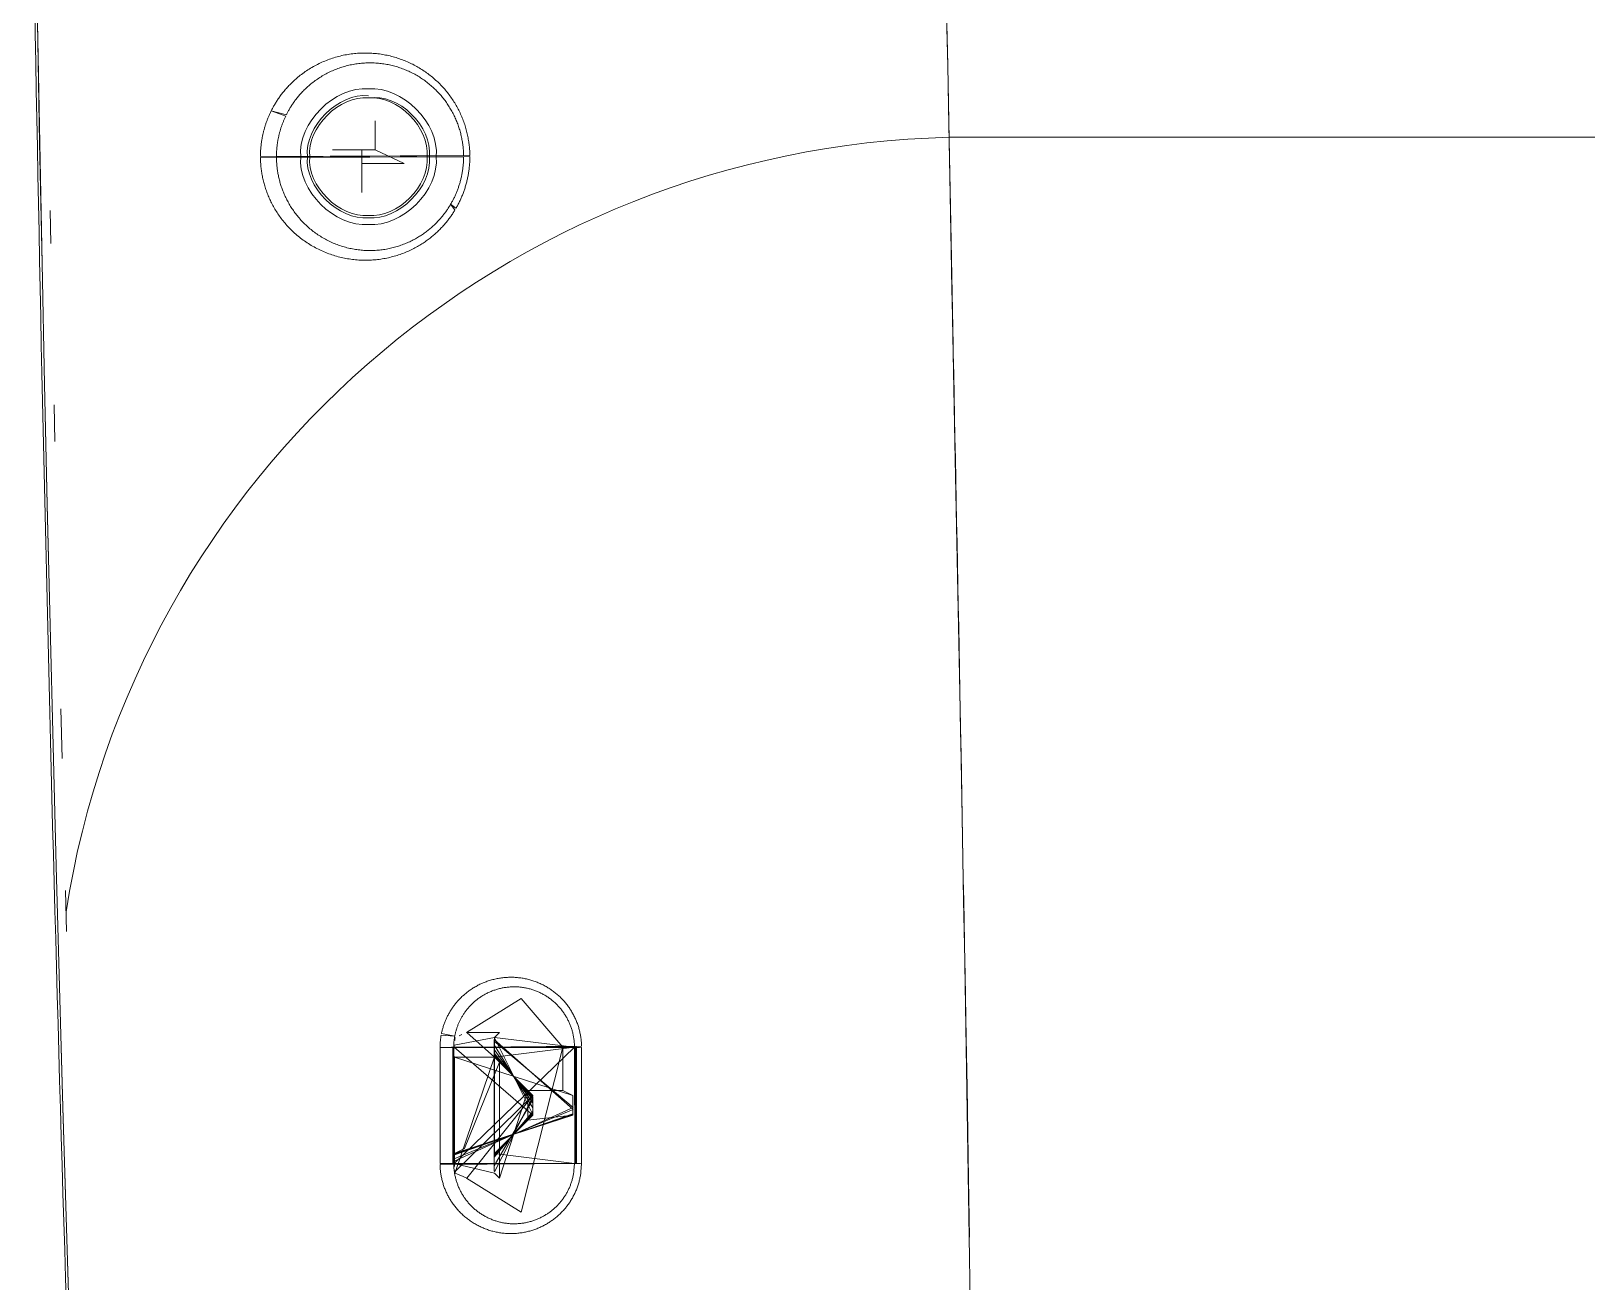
# Model space of a CAD drawing. Header units: millimetres. Extents: x 521 to 148073, y -17811 to 32040.
# Drawn here: x 59574.4 to 59657.9, y 9868.1 to 9935.2 of the extents above; entities that cross this region are included whole.
import ezdxf

# ---------------------------------------------------------------- set-up
doc = ezdxf.new("R2010")
doc.units = ezdxf.units.MM
doc.layers.add('Datové rozvody', color=6, linetype='Continuous')
doc.layers.add('PDF_Geometrie', color=7, linetype='Continuous', true_color=0xbdbdbd)

# ---------------------------------------------------------------- blocks, each defined once
blk = doc.blocks.new('projektor')
at = {"layer": 'PDF_Geometrie', "lineweight": 13}
for points in [[(86068.652, 15267.815), (86074.951, 15268.009), (86081.249, 15268.195), (86087.548, 15268.374), (86093.847, 15268.545), (86100.146, 15268.709), (86106.446, 15268.864), (86112.746, 15269.011), (86119.045, 15269.151), (86125.346, 15269.283), (86131.646, 15269.407), (86137.946, 15269.523)], [(86137.935, 15269.522), (86131.636, 15269.405), (86125.338, 15269.282), (86119.04, 15269.15), (86112.742, 15269.01), (86106.444, 15268.863), (86100.147, 15268.707), (86093.85, 15268.544), (86087.553, 15268.373), (86081.255, 15268.194), (86074.959, 15268.008), (86068.663, 15267.814)], [(86117.967, 15268.65), (86116.041, 15268.609), (86117.967, 15268.65)], [(86128.111, 15268.851), (86126.397, 15268.819), (86128.111, 15268.851)], [(86092.58, 15268.056), (86090.439, 15268)], [(86102.069, 15268.293), (86099.479, 15268.23)], [(86130.571, 15252.581), (86129.053, 15252.581), (86131.279, 15252.581)], [(86131.279, 15251.873), (86132.796, 15251.873)], [(86078.318, 15248.485), (86078.318, 15248.33), (86078.319, 15241.17)], [(86084.387, 15248.485), (86078.318, 15248.485)], [(86084.387, 15248.485), (86084.387, 15248.345), (86084.389, 15241.193)], [(86082.129, 15243.893), (86082.129, 15242.067), (86081.869, 15241.546), (86080.849, 15241.546), (86080.589, 15243.893), (86079.095, 15245.386), (86078.834, 15245.647), (86078.324, 15241.465), (86078.324, 15247.769), (86077.814, 15245.647), (86077.554, 15245.386)], [(86082.129, 15242.067), (86081.869, 15241.546), (86083.884, 15247.733), (86083.884, 15245.647), (86081.869, 15243.633), (86077.878, 15247.706), (86077.89, 15247.708), (86077.905, 15247.71), (86077.919, 15247.713), (86077.935, 15247.715), (86077.952, 15247.717)], [(86083.916, 15247.737), (86083.907, 15247.736), (86083.904, 15247.736), (86083.9, 15247.736), (86083.897, 15247.735), (86083.895, 15247.735), (86083.892, 15247.735), (86083.89, 15247.735), (86083.888, 15247.735), (86083.886, 15247.734), (86083.886, 15247.734), (86083.885, 15247.734), (86083.884, 15247.734), (86083.884, 15247.733), (86078.164, 15247.738)], [(86078.318, 15241.095), (86084.388, 15241.093), (86084.394, 15241.463), (86078.324, 15247.742)], [(86084.39, 15247.831), (86084.391, 15247.814), (86078.322, 15247.812)], [(86084.391, 15247.814), (86084.391, 15247.803), (86078.323, 15247.801)], [(86084.391, 15247.803), (86084.392, 15247.794), (86084.392, 15247.79), (86084.392, 15247.787), (86084.392, 15247.784), (86084.392, 15247.781), (86084.393, 15247.778), (86084.393, 15247.776), (86084.393, 15247.775), (86084.393, 15247.773), (86084.394, 15247.772), (86084.394, 15247.771), (86078.323, 15247.793), (86078.323, 15247.789), (86078.323, 15247.786), (86078.323, 15247.782), (86078.323, 15247.78), (86078.323, 15247.777), (86078.323, 15247.775), (86078.323, 15247.773), (86078.324, 15247.772), (86078.324, 15247.771), (86078.324, 15247.77), (86078.324, 15247.769)], [(86084.394, 15247.771), (86078.324, 15247.769)], [(86081.225, 15243.629), (86081.041, 15243.63), (86078.643, 15245.651), (86084.712, 15245.651), (86081.25, 15241.537), (86078.449, 15247.742)], [(86081.041, 15243.63), (86080.951, 15243.63), (86078.732, 15245.65), (86084.802, 15245.65), (86081.139, 15241.538), (86078.556, 15247.741)], [(86080.903, 15241.542), (86080.922, 15241.541), (86078.765, 15247.738)], [(86080.892, 15241.542), (86080.903, 15241.542), (86078.783, 15247.737)], [(86080.883, 15241.543), (86080.892, 15241.542), (86078.793, 15247.737)], [(86080.873, 15241.543), (86080.883, 15241.543), (86078.802, 15247.737)], [(86080.849, 15241.546), (86080.85, 15241.545), (86080.851, 15241.545), (86080.852, 15241.545), (86080.854, 15241.545), (86080.855, 15241.544), (86080.858, 15241.544), (86080.86, 15241.544), (86080.863, 15241.544), (86080.866, 15241.543), (86080.87, 15241.543), (86080.873, 15241.543), (86078.834, 15247.734), (86078.833, 15247.734), (86078.832, 15247.734), (86078.832, 15247.734), (86078.83, 15247.735), (86078.828, 15247.735), (86078.826, 15247.735), (86078.823, 15247.735), (86078.821, 15247.735), (86078.818, 15247.736), (86078.814, 15247.736), (86078.811, 15247.736)], [(86079.095, 15247.213), (86078.834, 15247.733), (86080.849, 15241.546)], [(86085.055, 15247.351), (86084.996, 15247.484)], [(86085.164, 15247.095), (86086.937, 15244.25), (86084.393, 15242.067), (86075.781, 15244.25), (86077.554, 15247.095)], [(86080.589, 15243.893), (86082.129, 15243.893), (86077.554, 15245.386), (86083.623, 15245.386), (86079.095, 15247.213)], [(86081.826, 15243.631), (86081.803, 15243.631), (86077.881, 15245.649)], [(86081.803, 15243.631), (86081.759, 15243.63), (86083.993, 15245.65), (86077.924, 15245.65)], [(86081.759, 15243.63), (86081.667, 15243.63), (86084.086, 15245.651), (86078.017, 15245.651)], [(86081.481, 15243.629), (86081.225, 15243.629), (86084.528, 15245.651), (86078.459, 15245.651)], [(86080.951, 15243.63), (86080.91, 15243.631), (86078.774, 15245.649), (86084.843, 15245.649)], [(86080.91, 15243.631), (86080.887, 15243.631), (86078.797, 15245.649), (86084.865, 15245.649)], [(86080.873, 15243.632), (86080.866, 15243.632), (86078.818, 15245.648), (86084.886, 15245.648)], [(86080.866, 15243.632), (86080.86, 15243.632), (86078.823, 15245.648), (86084.893, 15245.648)], [(86080.589, 15243.893), (86080.849, 15243.633)], [(86082.129, 15242.067), (86084.394, 15242.067)], [(86078.32, 15241.284), (86078.321, 15241.35), (86084.39, 15241.349), (86084.39, 15241.389)], [(86084.39, 15241.389), (86084.391, 15241.414), (86078.322, 15241.415)], [(86084.392, 15241.447), (86084.393, 15241.45), (86084.393, 15241.453), (86084.393, 15241.456), (86084.393, 15241.458), (86084.393, 15241.46), (86084.393, 15241.461), (86084.394, 15241.462), (86084.394, 15241.463), (86078.323, 15241.451), (86078.323, 15241.454), (86078.323, 15241.457), (86078.323, 15241.459), (86078.324, 15241.461), (86078.324, 15241.462), (86078.324, 15241.463), (86078.324, 15241.464), (86078.324, 15241.465)], [(86081.742, 15241.54), (86081.775, 15241.541)], [(86081.775, 15241.541), (86081.796, 15241.541)], [(86150.543, 15222.29), (86148.315, 15222.238), (86146.13, 15222.187), (86143.968, 15222.137), (86141.816, 15222.09), (86139.692, 15222.044), (86137.634, 15222.001), (86135.658, 15221.961), (86133.759, 15221.924), (86125.044, 15221.76)], [(86115.096, 15221.568), (86100.319, 15221.283)], [(86142.042, 15222.093), (86139.962, 15222.049), (86137.846, 15222.004), (86135.706, 15221.96), (86133.554, 15221.917), (86115.096, 15221.568)], [(86133.554, 15221.917), (86128.313, 15221.82), (86121.055, 15221.681)], [(86131.937, 15171.957), (86131.937, 15221.889)], [(86079.91, 15220.908), (86077.506, 15220.867), (86074.463, 15220.817)], [(86096.417, 15221.208), (86092.053, 15221.127), (86088.14, 15221.055), (86084.869, 15220.996), (86082.314, 15220.95), (86079.91, 15220.908)], [(86100.319, 15221.283), (86096.417, 15221.208)]]:
    blk.add_lwpolyline(points, dxfattribs=at)
for points in [[(86128.437, 15247.933), (86128.477, 15247.91), (86128.517, 15247.887), (86128.557, 15247.865), (86128.597, 15247.843), (86128.637, 15247.822), (86128.677, 15247.8), (86128.718, 15247.78), (86128.759, 15247.76), (86128.8, 15247.739), (86128.842, 15247.72), (86128.883, 15247.701), (86128.924, 15247.682), (86128.967, 15247.664), (86129.009, 15247.646), (86129.052, 15247.628), (86129.094, 15247.61), (86129.138, 15247.593), (86129.181, 15247.577), (86129.225, 15247.56), (86129.268, 15247.544), (86129.313, 15247.529), (86129.357, 15247.514), (86129.402, 15247.498), (86129.447, 15247.484), (86129.492, 15247.47), (86129.538, 15247.457), (86129.584, 15247.443), (86129.631, 15247.43), (86129.678, 15247.418), (86129.726, 15247.406), (86129.773, 15247.394), (86129.821, 15247.382), (86129.869, 15247.371), (86129.918, 15247.361), (86129.967, 15247.351), (86130.016, 15247.342), (86130.067, 15247.333), (86130.117, 15247.323), (86130.168, 15247.315), (86130.219, 15247.308), (86130.271, 15247.301), (86130.323, 15247.294), (86130.375, 15247.288), (86130.429, 15247.282), (86130.481, 15247.277), (86130.536, 15247.272), (86130.59, 15247.268), (86130.645, 15247.265), (86130.7, 15247.262), (86130.755, 15247.26), (86130.811, 15247.258), (86130.868, 15247.257), (86130.924, 15247.257), (86130.88, 15257.032), (86130.833, 15257.031), (86130.787, 15257.03), (86130.739, 15257.029), (86130.689, 15257.027), (86130.64, 15257.024), (86130.589, 15257.021), (86130.538, 15257.017), (86130.485, 15257.013), (86130.433, 15257.008), (86130.38, 15257.003), (86130.325, 15256.995), (86130.271, 15256.988), (86130.215, 15256.981), (86130.159, 15256.973), (86130.103, 15256.964), (86130.046, 15256.954), (86129.99, 15256.944), (86129.934, 15256.932), (86129.876, 15256.92), (86129.819, 15256.907), (86129.762, 15256.894), (86129.706, 15256.879), (86129.648, 15256.864), (86129.591, 15256.849), (86129.534, 15256.833), (86129.476, 15256.815), (86129.419, 15256.797), (86129.362, 15256.779), (86129.304, 15256.758), (86129.247, 15256.738), (86129.189, 15256.717), (86129.132, 15256.695), (86129.074, 15256.672), (86129.017, 15256.649), (86128.96, 15256.624), (86128.902, 15256.599), (86128.844, 15256.572), (86128.788, 15256.545), (86128.73, 15256.516), (86128.672, 15256.488), (86128.615, 15256.458), (86128.557, 15256.427), (86128.501, 15256.395), (86128.444, 15256.363), (86128.387, 15256.329), (86128.33, 15256.294), (86128.273, 15256.258), (86128.217, 15256.222), (86128.161, 15256.185), (86128.105, 15256.146), (86128.049, 15256.106), (86127.994, 15256.066), (86127.938, 15256.024), (86127.884, 15255.981), (86127.829, 15255.937), (86127.775, 15255.894), (86127.721, 15255.848), (86127.667, 15255.801), (86127.614, 15255.753), (86127.562, 15255.706), (86127.51, 15255.656), (86127.458, 15255.605), (86127.407, 15255.554), (86127.357, 15255.501), (86127.306, 15255.448), (86127.258, 15255.393), (86127.209, 15255.338), (86127.161, 15255.282), (86127.114, 15255.225), (86127.067, 15255.167), (86127.022, 15255.108), (86126.977, 15255.048), (86126.933, 15254.988), (86126.89, 15254.927), (86126.848, 15254.865), (86126.807, 15254.802), (86126.766, 15254.739), (86126.726, 15254.675), (86126.687, 15254.61), (86126.649, 15254.544), (86126.613, 15254.478), (86126.577, 15254.411), (86126.543, 15254.343), (86126.509, 15254.275), (86126.476, 15254.207), (86126.444, 15254.138), (86126.414, 15254.068), (86126.384, 15253.998), (86126.356, 15253.927), (86126.329, 15253.856), (86126.303, 15253.785), (86126.278, 15253.714), (86126.254, 15253.642), (86126.231, 15253.569), (86126.209, 15253.496), (86126.19, 15253.424), (86126.17, 15253.351), (86126.152, 15253.276), (86126.135, 15253.203), (86126.119, 15253.13), (86126.105, 15253.056), (86126.092, 15252.981), (86126.079, 15252.907), (86126.068, 15252.833), (86126.058, 15252.759), (86126.049, 15252.684), (86126.042, 15252.61), (86126.035, 15252.536), (86126.03, 15252.461), (86126.026, 15252.387), (86126.022, 15252.313), (86126.021, 15252.239), (86126.02, 15252.165), (86126.02, 15252.091), (86126.022, 15252.017), (86126.024, 15251.944), (86126.028, 15251.87), (86126.032, 15251.797), (86126.038, 15251.724), (86126.046, 15251.652), (86126.053, 15251.579), (86126.062, 15251.506), (86126.073, 15251.434), (86126.083, 15251.363), (86126.096, 15251.291), (86126.109, 15251.22), (86126.123, 15251.149), (86126.139, 15251.079), (86126.155, 15251.009), (86126.173, 15250.939), (86126.191, 15250.869), (86126.21, 15250.8), (86126.23, 15250.732), (86126.252, 15250.664), (86126.274, 15250.596), (86126.296, 15250.529), (86126.321, 15250.462), (86126.346, 15250.395), (86126.372, 15250.329), (86126.399, 15250.263), (86126.426, 15250.199), (86126.455, 15250.135), (86126.484, 15250.072), (86126.513, 15250.011), (86126.543, 15249.95), (86126.574, 15249.891), (86126.605, 15249.832), (86126.636, 15249.775), (86126.668, 15249.719), (86126.7, 15249.664), (86126.732, 15249.61), (86126.765, 15249.557), (86126.797, 15249.505), (86126.831, 15249.454), (86126.864, 15249.406), (86126.898, 15249.357), (86126.931, 15249.309), (86126.965, 15249.262), (86127, 15249.216), (86127.034, 15249.171), (86127.068, 15249.127), (86127.104, 15249.083), (86127.138, 15249.04), (86127.173, 15248.999), (86127.208, 15248.957), (86127.243, 15248.916), (86127.279, 15248.877), (86127.314, 15248.838), (86127.35, 15248.799), (86127.386, 15248.762), (86127.422, 15248.725), (86127.458, 15248.688), (86127.494, 15248.653), (86127.531, 15248.618), (86127.566, 15248.584), (86127.604, 15248.549), (86127.64, 15248.517), (86127.677, 15248.483), (86127.714, 15248.451), (86127.751, 15248.42), (86127.787, 15248.388), (86127.825, 15248.358), (86127.862, 15248.328), (86127.9, 15248.299), (86127.937, 15248.269), (86127.975, 15248.241), (86128.012, 15248.212), (86128.051, 15248.185), (86128.088, 15248.157), (86128.127, 15248.131), (86128.165, 15248.105), (86128.204, 15248.079), (86128.242, 15248.054), (86128.281, 15248.028), (86128.32, 15248.004), (86128.358, 15247.979), (86128.398, 15247.956), (86128.437, 15247.933), (86128.227, 15247.654), (86128.27, 15247.629), (86128.314, 15247.604), (86128.358, 15247.58), (86128.403, 15247.556), (86128.448, 15247.533), (86128.492, 15247.51), (86128.537, 15247.487), (86128.583, 15247.465), (86128.628, 15247.443), (86128.675, 15247.422), (86128.72, 15247.401), (86128.766, 15247.38), (86128.814, 15247.36), (86128.86, 15247.34), (86128.908, 15247.32), (86128.955, 15247.302), (86129.003, 15247.284), (86129.051, 15247.265), (86129.099, 15247.247), (86129.149, 15247.23), (86129.197, 15247.213), (86129.246, 15247.197), (86129.297, 15247.181), (86129.347, 15247.165), (86129.397, 15247.149), (86129.448, 15247.135), (86129.5, 15247.121), (86129.551, 15247.107), (86129.603, 15247.093), (86129.656, 15247.08), (86129.709, 15247.068), (86129.762, 15247.056), (86129.816, 15247.044), (86129.87, 15247.032), (86129.924, 15247.022), (86129.98, 15247.012), (86130.036, 15247.002), (86130.092, 15246.993), (86130.148, 15246.985), (86130.206, 15246.976), (86130.262, 15246.969), (86130.32, 15246.962), (86130.379, 15246.956), (86130.438, 15246.95), (86130.497, 15246.946), (86130.557, 15246.941), (86130.617, 15246.938), (86130.678, 15246.934), (86130.74, 15246.932), (86130.802, 15246.93), (86130.863, 15246.929), (86130.926, 15246.929), (86130.881, 15257.869), (86130.83, 15257.869), (86130.778, 15257.867), (86130.725, 15257.866), (86130.671, 15257.863), (86130.616, 15257.861), (86130.561, 15257.857), (86130.504, 15257.853), (86130.446, 15257.848), (86130.388, 15257.843), (86130.328, 15257.836), (86130.268, 15257.829), (86130.208, 15257.82), (86130.147, 15257.812), (86130.085, 15257.803), (86130.023, 15257.793), (86129.96, 15257.782), (86129.898, 15257.77), (86129.835, 15257.756), (86129.772, 15257.743), (86129.709, 15257.729), (86129.646, 15257.714), (86129.583, 15257.697), (86129.52, 15257.681), (86129.456, 15257.663), (86129.393, 15257.644), (86129.33, 15257.625), (86129.267, 15257.605), (86129.203, 15257.583), (86129.14, 15257.562), (86129.076, 15257.539), (86129.012, 15257.515), (86128.949, 15257.49), (86128.885, 15257.464), (86128.822, 15257.438), (86128.758, 15257.41), (86128.695, 15257.381), (86128.632, 15257.351), (86128.568, 15257.321), (86128.505, 15257.289), (86128.441, 15257.257), (86128.378, 15257.223), (86128.315, 15257.189), (86128.252, 15257.152), (86128.189, 15257.115), (86128.126, 15257.078), (86128.063, 15257.038), (86128.001, 15256.998), (86127.938, 15256.958), (86127.876, 15256.915), (86127.814, 15256.871), (86127.752, 15256.828), (86127.691, 15256.782), (86127.63, 15256.735), (86127.57, 15256.686), (86127.51, 15256.637), (86127.449, 15256.587), (86127.39, 15256.537), (86127.331, 15256.484), (86127.272, 15256.431), (86127.214, 15256.376), (86127.157, 15256.32), (86127.1, 15256.263), (86127.044, 15256.205), (86126.988, 15256.146), (86126.933, 15256.086), (86126.879, 15256.025), (86126.825, 15255.963), (86126.772, 15255.9), (86126.721, 15255.836), (86126.67, 15255.771), (86126.619, 15255.704), (86126.569, 15255.637), (86126.521, 15255.57), (86126.473, 15255.501), (86126.426, 15255.432), (86126.38, 15255.361), (86126.336, 15255.289), (86126.292, 15255.217), (86126.25, 15255.144), (86126.208, 15255.071), (86126.167, 15254.996), (86126.127, 15254.921), (86126.089, 15254.845), (86126.052, 15254.769), (86126.017, 15254.691), (86125.982, 15254.614), (86125.948, 15254.536), (86125.915, 15254.457), (86125.884, 15254.378), (86125.854, 15254.299), (86125.826, 15254.218), (86125.798, 15254.138), (86125.771, 15254.058), (86125.747, 15253.976), (86125.723, 15253.895), (86125.7, 15253.812), (86125.679, 15253.73), (86125.66, 15253.649), (86125.641, 15253.565), (86125.623, 15253.483), (86125.608, 15253.4), (86125.592, 15253.317), (86125.579, 15253.235), (86125.566, 15253.151), (86125.556, 15253.068), (86125.547, 15252.984), (86125.538, 15252.901), (86125.531, 15252.818), (86125.525, 15252.735), (86125.52, 15252.652), (86125.517, 15252.568), (86125.515, 15252.486), (86125.514, 15252.402), (86125.514, 15252.32), (86125.516, 15252.238), (86125.519, 15252.155), (86125.523, 15252.073), (86125.528, 15251.991), (86125.535, 15251.909), (86125.543, 15251.828), (86125.551, 15251.746), (86125.561, 15251.666), (86125.573, 15251.585), (86125.585, 15251.505), (86125.599, 15251.425), (86125.613, 15251.346), (86125.629, 15251.266), (86125.645, 15251.187), (86125.664, 15251.109), (86125.683, 15251.031), (86125.703, 15250.954), (86125.725, 15250.877), (86125.747, 15250.799), (86125.77, 15250.724), (86125.795, 15250.648), (86125.82, 15250.572), (86125.847, 15250.498), (86125.874, 15250.424), (86125.904, 15250.35), (86125.933, 15250.277), (86125.964, 15250.205), (86125.995, 15250.134), (86126.026, 15250.064), (86126.059, 15249.995), (86126.092, 15249.926), (86126.126, 15249.86), (86126.16, 15249.795), (86126.195, 15249.732), (86126.23, 15249.669), (86126.266, 15249.608), (86126.301, 15249.548), (86126.338, 15249.489), (86126.374, 15249.431), (86126.41, 15249.375), (86126.446, 15249.319), (86126.484, 15249.265), (86126.521, 15249.212), (86126.558, 15249.159), (86126.596, 15249.109), (86126.634, 15249.058), (86126.672, 15249.009), (86126.71, 15248.96), (86126.749, 15248.912), (86126.787, 15248.866), (86126.826, 15248.82), (86126.865, 15248.775), (86126.904, 15248.73), (86126.944, 15248.687), (86126.983, 15248.645), (86127.022, 15248.602), (86127.062, 15248.561), (86127.102, 15248.521), (86127.142, 15248.481), (86127.182, 15248.442), (86127.222, 15248.404), (86127.262, 15248.366), (86127.303, 15248.328), (86127.344, 15248.293), (86127.384, 15248.256), (86127.425, 15248.222), (86127.466, 15248.187), (86127.507, 15248.152), (86127.548, 15248.119), (86127.589, 15248.086), (86127.631, 15248.054), (86127.673, 15248.022), (86127.714, 15247.991), (86127.756, 15247.96), (86127.798, 15247.93), (86127.84, 15247.9), (86127.883, 15247.871), (86127.924, 15247.842), (86127.967, 15247.814), (86128.01, 15247.786), (86128.053, 15247.759), (86128.096, 15247.732), (86128.14, 15247.706)], [(86133.317, 15257.308), (86133.277, 15257.327), (86133.237, 15257.346), (86133.199, 15257.365), (86133.16, 15257.383), (86133.12, 15257.4), (86133.082, 15257.418), (86133.043, 15257.434), (86133.005, 15257.45), (86132.967, 15257.466), (86132.929, 15257.482), (86132.891, 15257.497), (86132.853, 15257.512), (86132.815, 15257.526), (86132.777, 15257.54), (86132.74, 15257.554), (86132.702, 15257.567), (86132.664, 15257.58), (86132.628, 15257.593), (86132.59, 15257.605), (86132.552, 15257.617), (86132.515, 15257.629), (86132.477, 15257.64), (86132.44, 15257.652), (86132.402, 15257.663), (86132.364, 15257.673), (86132.327, 15257.684), (86132.289, 15257.694), (86132.251, 15257.703), (86132.213, 15257.714), (86132.175, 15257.723), (86132.136, 15257.732), (86132.098, 15257.74), (86132.059, 15257.749), (86132.02, 15257.757), (86131.981, 15257.765), (86131.941, 15257.773), (86131.902, 15257.781), (86131.862, 15257.788), (86131.822, 15257.795), (86131.781, 15257.801), (86131.74, 15257.808), (86131.699, 15257.814), (86131.657, 15257.819), (86131.615, 15257.825), (86131.572, 15257.831), (86131.53, 15257.836), (86131.486, 15257.841), (86131.443, 15257.845), (86131.398, 15257.849), (86131.354, 15257.853), (86131.309, 15257.856), (86131.263, 15257.859), (86131.217, 15257.862), (86131.171, 15257.864), (86131.124, 15257.866), (86131.077, 15257.867), (86131.028, 15257.869), (86130.98, 15257.869), (86130.931, 15257.869), (86130.989, 15246.929), (86131.051, 15246.93), (86131.115, 15246.932), (86131.179, 15246.935), (86131.243, 15246.938), (86131.308, 15246.943), (86131.373, 15246.948), (86131.44, 15246.953), (86131.506, 15246.96), (86131.572, 15246.968), (86131.639, 15246.976), (86131.707, 15246.986), (86131.775, 15246.997), (86131.843, 15247.008), (86131.912, 15247.02), (86131.981, 15247.033), (86132.05, 15247.048), (86132.119, 15247.063), (86132.188, 15247.08), (86132.257, 15247.098), (86132.328, 15247.116), (86132.397, 15247.135), (86132.466, 15247.156), (86132.536, 15247.177), (86132.605, 15247.199), (86132.675, 15247.223), (86132.743, 15247.246), (86132.812, 15247.271), (86132.879, 15247.298), (86132.947, 15247.324), (86133.015, 15247.353), (86133.082, 15247.381), (86133.149, 15247.411), (86133.215, 15247.441), (86133.281, 15247.474), (86133.347, 15247.506), (86133.412, 15247.54), (86133.477, 15247.574), (86133.541, 15247.609), (86133.605, 15247.645), (86133.668, 15247.682), (86133.731, 15247.72), (86133.794, 15247.759), (86133.856, 15247.799), (86133.918, 15247.84), (86133.979, 15247.881), (86134.039, 15247.924), (86134.099, 15247.966), (86134.159, 15248.011), (86134.218, 15248.056), (86134.277, 15248.102), (86134.334, 15248.148), (86134.391, 15248.196), (86134.448, 15248.244), (86134.504, 15248.293), (86134.56, 15248.344), (86134.614, 15248.393), (86134.669, 15248.445), (86134.722, 15248.498), (86134.775, 15248.551), (86134.828, 15248.605), (86134.878, 15248.66), (86134.93, 15248.716), (86134.98, 15248.772), (86135.029, 15248.83), (86135.078, 15248.887), (86135.126, 15248.946), (86135.174, 15249.006), (86135.22, 15249.066), (86135.266, 15249.127), (86135.311, 15249.188), (86135.354, 15249.251), (86135.398, 15249.314), (86135.44, 15249.377), (86135.482, 15249.442), (86135.523, 15249.507), (86135.563, 15249.574), (86135.602, 15249.64), (86135.64, 15249.707), (86135.678, 15249.775), (86135.714, 15249.843), (86135.75, 15249.912), (86135.784, 15249.982), (86135.818, 15250.053), (86135.85, 15250.123), (86135.882, 15250.195), (86135.913, 15250.267), (86135.943, 15250.34), (86135.971, 15250.413), (86136, 15250.487), (86136.027, 15250.561), (86136.052, 15250.636), (86136.077, 15250.711), (86136.101, 15250.787), (86136.124, 15250.863), (86136.145, 15250.94), (86136.165, 15251.017), (86136.185, 15251.095), (86136.203, 15251.173), (86136.221, 15251.251), (86136.236, 15251.33), (86136.252, 15251.41), (86136.266, 15251.489), (86136.278, 15251.569), (86136.29, 15251.65), (86136.3, 15251.73), (86136.309, 15251.811), (86136.318, 15251.893), (86136.324, 15251.974), (86136.33, 15252.056), (86136.334, 15252.137), (86136.338, 15252.219), (86136.34, 15252.302), (86136.341, 15252.384), (86136.34, 15252.467), (86136.339, 15252.549), (86136.336, 15252.632), (86136.332, 15252.715), (86136.326, 15252.797), (86136.319, 15252.881), (86136.312, 15252.963), (86136.303, 15253.046), (86136.292, 15253.129), (86136.281, 15253.212), (86136.267, 15253.295), (86136.253, 15253.377), (86136.238, 15253.459), (86136.221, 15253.542), (86136.203, 15253.623), (86136.184, 15253.706), (86136.163, 15253.787), (86136.141, 15253.868), (86136.118, 15253.949), (86136.095, 15254.029), (86136.069, 15254.109), (86136.042, 15254.19), (86136.014, 15254.269), (86135.985, 15254.347), (86135.955, 15254.426), (86135.923, 15254.504), (86135.891, 15254.581), (86135.857, 15254.659), (86135.822, 15254.735), (86135.786, 15254.81), (86135.749, 15254.886), (86135.711, 15254.96), (86135.671, 15255.033), (86135.63, 15255.106), (86135.589, 15255.179), (86135.547, 15255.25), (86135.503, 15255.32), (86135.459, 15255.39), (86135.414, 15255.458), (86135.369, 15255.526), (86135.322, 15255.593), (86135.274, 15255.659), (86135.226, 15255.723), (86135.177, 15255.787), (86135.128, 15255.848), (86135.079, 15255.909), (86135.03, 15255.967), (86134.981, 15256.024), (86134.931, 15256.08), (86134.882, 15256.134), (86134.833, 15256.186), (86134.784, 15256.238), (86134.735, 15256.286), (86134.686, 15256.335), (86134.638, 15256.382), (86134.59, 15256.428), (86134.541, 15256.471), (86134.493, 15256.514), (86134.446, 15256.556), (86134.398, 15256.597), (86134.351, 15256.636), (86134.304, 15256.674), (86134.258, 15256.711), (86134.212, 15256.747), (86134.166, 15256.782), (86134.12, 15256.816), (86134.075, 15256.849), (86134.031, 15256.881), (86133.986, 15256.912), (86133.942, 15256.942), (86133.898, 15256.972), (86133.855, 15257), (86133.811, 15257.028), (86133.768, 15257.055), (86133.725, 15257.082), (86133.684, 15257.107), (86133.642, 15257.132), (86133.6, 15257.156), (86133.559, 15257.18), (86133.518, 15257.202), (86133.477, 15257.224), (86133.436, 15257.246), (86133.396, 15257.267), (86133.356, 15257.287), (86133.317, 15257.308), (86133.047, 15256.55), (86133.012, 15256.567), (86132.976, 15256.583), (86132.941, 15256.6), (86132.905, 15256.615), (86132.87, 15256.63), (86132.835, 15256.645), (86132.801, 15256.66), (86132.767, 15256.674), (86132.731, 15256.687), (86132.697, 15256.701), (86132.663, 15256.715), (86132.629, 15256.727), (86132.595, 15256.739), (86132.561, 15256.751), (86132.527, 15256.763), (86132.493, 15256.775), (86132.459, 15256.786), (86132.425, 15256.797), (86132.391, 15256.808), (86132.358, 15256.818), (86132.324, 15256.829), (86132.289, 15256.839), (86132.255, 15256.848), (86132.221, 15256.858), (86132.187, 15256.867), (86132.153, 15256.876), (86132.119, 15256.885), (86132.084, 15256.894), (86132.049, 15256.902), (86132.015, 15256.91), (86131.98, 15256.917), (86131.945, 15256.925), (86131.91, 15256.932), (86131.874, 15256.939), (86131.838, 15256.947), (86131.802, 15256.953), (86131.767, 15256.96), (86131.729, 15256.966), (86131.693, 15256.971), (86131.656, 15256.977), (86131.619, 15256.983), (86131.581, 15256.988), (86131.543, 15256.993), (86131.505, 15256.997), (86131.467, 15257.003), (86131.427, 15257.007), (86131.388, 15257.011), (86131.348, 15257.014), (86131.307, 15257.017), (86131.267, 15257.02), (86131.225, 15257.023), (86131.184, 15257.025), (86131.142, 15257.027), (86131.099, 15257.029), (86131.057, 15257.03), (86131.013, 15257.031), (86130.969, 15257.032), (86130.924, 15257.032), (86130.981, 15247.257), (86131.038, 15247.258), (86131.096, 15247.26), (86131.154, 15247.262), (86131.212, 15247.265), (86131.272, 15247.269), (86131.331, 15247.274), (86131.39, 15247.279), (86131.45, 15247.285), (86131.511, 15247.292), (86131.572, 15247.3), (86131.633, 15247.308), (86131.694, 15247.317), (86131.756, 15247.327), (86131.819, 15247.339), (86131.88, 15247.351), (86131.943, 15247.364), (86132.006, 15247.377), (86132.069, 15247.393), (86132.132, 15247.408), (86132.194, 15247.424), (86132.258, 15247.441), (86132.321, 15247.46), (86132.385, 15247.479), (86132.447, 15247.499), (86132.51, 15247.52), (86132.572, 15247.541), (86132.634, 15247.564), (86132.695, 15247.588), (86132.757, 15247.611), (86132.818, 15247.637), (86132.879, 15247.662), (86132.94, 15247.69), (86133, 15247.717), (86133.059, 15247.746), (86133.119, 15247.774), (86133.178, 15247.805), (86133.237, 15247.835), (86133.295, 15247.867), (86133.353, 15247.899), (86133.411, 15247.933), (86133.467, 15247.966), (86133.524, 15248.002), (86133.581, 15248.037), (86133.636, 15248.073), (86133.692, 15248.111), (86133.747, 15248.148), (86133.801, 15248.188), (86133.855, 15248.227), (86133.908, 15248.267), (86133.961, 15248.308), (86134.014, 15248.351), (86134.066, 15248.392), (86134.117, 15248.436), (86134.168, 15248.48), (86134.218, 15248.525), (86134.268, 15248.57), (86134.317, 15248.617), (86134.365, 15248.664), (86134.413, 15248.712), (86134.46, 15248.761), (86134.508, 15248.81), (86134.553, 15248.859), (86134.599, 15248.91), (86134.643, 15248.961), (86134.687, 15249.013), (86134.73, 15249.066), (86134.773, 15249.119), (86134.816, 15249.173), (86134.857, 15249.228), (86134.898, 15249.283), (86134.937, 15249.339), (86134.977, 15249.395), (86135.015, 15249.452), (86135.052, 15249.51), (86135.089, 15249.568), (86135.126, 15249.627), (86135.161, 15249.687), (86135.195, 15249.747), (86135.23, 15249.808), (86135.262, 15249.87), (86135.294, 15249.932), (86135.326, 15249.994), (86135.356, 15250.057), (86135.386, 15250.121), (86135.414, 15250.185), (86135.442, 15250.249), (86135.469, 15250.314), (86135.495, 15250.38), (86135.521, 15250.446), (86135.544, 15250.512), (86135.568, 15250.58), (86135.59, 15250.647), (86135.612, 15250.715), (86135.632, 15250.783), (86135.651, 15250.851), (86135.67, 15250.92), (86135.687, 15250.991), (86135.704, 15251.06), (86135.72, 15251.13), (86135.734, 15251.201), (86135.747, 15251.272), (86135.76, 15251.344), (86135.772, 15251.415), (86135.782, 15251.487), (86135.791, 15251.558), (86135.799, 15251.631), (86135.807, 15251.704), (86135.813, 15251.777), (86135.818, 15251.849), (86135.822, 15251.922), (86135.824, 15251.996), (86135.826, 15252.07), (86135.827, 15252.143), (86135.826, 15252.217), (86135.824, 15252.291), (86135.822, 15252.365), (86135.818, 15252.439), (86135.813, 15252.513), (86135.807, 15252.587), (86135.799, 15252.661), (86135.791, 15252.735), (86135.781, 15252.809), (86135.771, 15252.883), (86135.758, 15252.957), (86135.746, 15253.03), (86135.731, 15253.104), (86135.717, 15253.178), (86135.7, 15253.251), (86135.682, 15253.323), (86135.664, 15253.396), (86135.644, 15253.469), (86135.623, 15253.541), (86135.6, 15253.613), (86135.578, 15253.684), (86135.553, 15253.755), (86135.527, 15253.827), (86135.501, 15253.897), (86135.474, 15253.967), (86135.445, 15254.036), (86135.416, 15254.105), (86135.384, 15254.174), (86135.353, 15254.242), (86135.32, 15254.309), (86135.287, 15254.376), (86135.252, 15254.442), (86135.216, 15254.508), (86135.179, 15254.573), (86135.142, 15254.637), (86135.104, 15254.7), (86135.064, 15254.764), (86135.023, 15254.826), (86134.983, 15254.887), (86134.941, 15254.948), (86134.899, 15255.007), (86134.856, 15255.066), (86134.812, 15255.123), (86134.768, 15255.18), (86134.723, 15255.235), (86134.679, 15255.288), (86134.634, 15255.34), (86134.59, 15255.391), (86134.545, 15255.44), (86134.5, 15255.489), (86134.456, 15255.536), (86134.411, 15255.58), (86134.367, 15255.625), (86134.322, 15255.668), (86134.278, 15255.71), (86134.235, 15255.75), (86134.191, 15255.789), (86134.148, 15255.828), (86134.104, 15255.864), (86134.062, 15255.901), (86134.019, 15255.935), (86133.977, 15255.969), (86133.934, 15256.003), (86133.893, 15256.034), (86133.852, 15256.066), (86133.81, 15256.095), (86133.769, 15256.125), (86133.729, 15256.153), (86133.689, 15256.182), (86133.649, 15256.208), (86133.608, 15256.234), (86133.569, 15256.26), (86133.531, 15256.284), (86133.491, 15256.309), (86133.453, 15256.332), (86133.415, 15256.355), (86133.377, 15256.377), (86133.339, 15256.398), (86133.302, 15256.419), (86133.265, 15256.439), (86133.228, 15256.459), (86133.191, 15256.479), (86133.155, 15256.497), (86133.119, 15256.515)], [(86131.279, 15252.581), (86131.279, 15254.098), (86131.279, 15251.873), (86130.571, 15250.355), (86130.571, 15252.581)], [(86077.884, 15241.121), (86078.318, 15241.095), (86078.267, 15248.484), (86078.216, 15248.483), (86078.165, 15248.481), (86078.113, 15248.479), (86078.061, 15248.475), (86078.008, 15248.471), (86077.955, 15248.467), (86077.904, 15248.461), (86077.851, 15248.455), (86077.798, 15248.447), (86077.745, 15248.439), (86077.693, 15248.43), (86077.64, 15248.421), (86077.588, 15248.41), (86077.536, 15248.399), (86077.484, 15248.387), (86077.432, 15248.374), (86077.38, 15248.361), (86077.329, 15248.347), (86077.277, 15248.331), (86077.226, 15248.316), (86077.175, 15248.299), (86077.123, 15248.282), (86077.074, 15248.263), (86077.022, 15248.245), (86076.972, 15248.225), (86076.922, 15248.204), (86076.872, 15248.183), (86076.822, 15248.161), (86076.772, 15248.138), (86076.723, 15248.115), (86076.674, 15248.09), (86076.625, 15248.065), (86076.577, 15248.038), (86076.529, 15248.012), (86076.48, 15247.985), (86076.433, 15247.956), (86076.386, 15247.927), (86076.339, 15247.897), (86076.292, 15247.866), (86076.247, 15247.834), (86076.2, 15247.802), (86076.155, 15247.769), (86076.11, 15247.735), (86076.066, 15247.701), (86076.022, 15247.665), (86075.978, 15247.63), (86075.935, 15247.592), (86075.892, 15247.554), (86075.85, 15247.517), (86075.808, 15247.477), (86075.767, 15247.437), (86075.726, 15247.397), (86075.686, 15247.356), (86075.647, 15247.313), (86075.608, 15247.27), (86075.57, 15247.228), (86075.532, 15247.183), (86075.495, 15247.139), (86075.459, 15247.093), (86075.423, 15247.048), (86075.387, 15247.001), (86075.353, 15246.953), (86075.319, 15246.905), (86075.287, 15246.856), (86075.254, 15246.808), (86075.222, 15246.758), (86075.192, 15246.708), (86075.162, 15246.657), (86075.133, 15246.606), (86075.104, 15246.554), (86075.076, 15246.501), (86075.049, 15246.449), (86075.023, 15246.396), (86074.998, 15246.342), (86074.974, 15246.287), (86074.951, 15246.233), (86074.927, 15246.177), (86074.905, 15246.122), (86074.884, 15246.066), (86074.864, 15246.009), (86074.845, 15245.953), (86074.827, 15245.896), (86074.81, 15245.839), (86074.793, 15245.781), (86074.778, 15245.723), (86074.763, 15245.665), (86074.75, 15245.607), (86074.737, 15245.548), (86074.726, 15245.489), (86074.715, 15245.43), (86074.704, 15245.371), (86074.695, 15245.312), (86074.688, 15245.253), (86074.68, 15245.193), (86074.674, 15245.134), (86074.669, 15245.074), (86074.665, 15245.014), (86074.662, 15244.955), (86074.66, 15244.895), (86074.659, 15244.836), (86074.659, 15244.777), (86074.66, 15244.718), (86074.66, 15244.659), (86074.663, 15244.6), (86074.667, 15244.541), (86074.671, 15244.483), (86074.676, 15244.424), (86074.682, 15244.367), (86074.69, 15244.309), (86074.697, 15244.251), (86074.706, 15244.194), (86074.716, 15244.137), (86074.726, 15244.08), (86074.737, 15244.024), (86074.75, 15243.968), (86074.762, 15243.912), (86074.777, 15243.857), (86074.791, 15243.802), (86074.807, 15243.748), (86074.822, 15243.693), (86074.84, 15243.639), (86074.857, 15243.585), (86074.876, 15243.532), (86074.895, 15243.479), (86074.915, 15243.426), (86074.936, 15243.374), (86074.958, 15243.322), (86074.981, 15243.272), (86075.004, 15243.222), (86075.027, 15243.171), (86075.052, 15243.121), (86075.077, 15243.072), (86075.103, 15243.023), (86075.13, 15242.975), (86075.157, 15242.927), (86075.184, 15242.879), (86075.213, 15242.832), (86075.242, 15242.786), (86075.271, 15242.741), (86075.302, 15242.695), (86075.334, 15242.65), (86075.365, 15242.605), (86075.398, 15242.562), (86075.43, 15242.519), (86075.464, 15242.476), (86075.498, 15242.433), (86075.532, 15242.392), (86075.567, 15242.351), (86075.604, 15242.31), (86075.639, 15242.271), (86075.676, 15242.231), (86075.714, 15242.192), (86075.752, 15242.155), (86075.79, 15242.117), (86075.829, 15242.079), (86075.869, 15242.044), (86075.909, 15242.007), (86075.949, 15241.973), (86075.99, 15241.938), (86076.031, 15241.904), (86076.073, 15241.871), (86076.116, 15241.838), (86076.159, 15241.806), (86076.201, 15241.774), (86076.245, 15241.744), (86076.289, 15241.713), (86076.334, 15241.685), (86076.379, 15241.655), (86076.425, 15241.628), (86076.47, 15241.6), (86076.517, 15241.573), (86076.562, 15241.547), (86076.61, 15241.522), (86076.657, 15241.497), (86076.705, 15241.473), (86076.753, 15241.45), (86076.801, 15241.426), (86076.85, 15241.405), (86076.899, 15241.384), (86076.949, 15241.363), (86076.998, 15241.343), (86077.048, 15241.325), (86077.098, 15241.306), (86077.149, 15241.288), (86077.2, 15241.272), (86077.251, 15241.255), (86077.302, 15241.24), (86077.354, 15241.225), (86077.406, 15241.212), (86077.458, 15241.198), (86077.51, 15241.185), (86077.563, 15241.174), (86077.616, 15241.163), (86077.67, 15241.153), (86077.722, 15241.144), (86077.775, 15241.135), (86077.83, 15241.127)], [(86084.978, 15247.716), (86084.938, 15247.724), (86084.897, 15247.73), (86084.857, 15247.737), (86084.815, 15247.742), (86084.774, 15247.748), (86084.732, 15247.753), (86084.691, 15247.757), (86084.649, 15247.761), (86084.607, 15247.764), (86084.564, 15247.766), (86084.522, 15247.768), (86084.48, 15247.77), (86084.436, 15247.771), (86084.394, 15247.771), (86084.44, 15241.464), (86084.487, 15241.465), (86084.534, 15241.466), (86084.582, 15241.469), (86084.629, 15241.472), (86084.675, 15241.476), (86084.723, 15241.48), (86084.77, 15241.485), (86084.817, 15241.491), (86084.865, 15241.499), (86084.911, 15241.506), (86084.959, 15241.514), (86085.006, 15241.523), (86085.052, 15241.532), (86085.099, 15241.542), (86085.145, 15241.553), (86085.191, 15241.566), (86085.237, 15241.578), (86085.283, 15241.591), (86085.329, 15241.604), (86085.374, 15241.619), (86085.419, 15241.634), (86085.464, 15241.65), (86085.509, 15241.666), (86085.553, 15241.684), (86085.598, 15241.702), (86085.642, 15241.72), (86085.686, 15241.74), (86085.729, 15241.759), (86085.773, 15241.779), (86085.815, 15241.801), (86085.858, 15241.823), (86085.9, 15241.845), (86085.942, 15241.869), (86085.984, 15241.892), (86086.025, 15241.917), (86086.066, 15241.942), (86086.106, 15241.968), (86086.146, 15241.994), (86086.187, 15242.02), (86086.226, 15242.049), (86086.265, 15242.076), (86086.304, 15242.106), (86086.342, 15242.135), (86086.379, 15242.165), (86086.416, 15242.195), (86086.454, 15242.227), (86086.49, 15242.258), (86086.526, 15242.291), (86086.562, 15242.324), (86086.596, 15242.357), (86086.631, 15242.392), (86086.665, 15242.426), (86086.698, 15242.461), (86086.731, 15242.496), (86086.764, 15242.533), (86086.796, 15242.57), (86086.827, 15242.607), (86086.858, 15242.645), (86086.888, 15242.684), (86086.918, 15242.722), (86086.946, 15242.762), (86086.975, 15242.802), (86087.003, 15242.841), (86087.031, 15242.882), (86087.057, 15242.924), (86087.083, 15242.965), (86087.109, 15243.007), (86087.134, 15243.05), (86087.158, 15243.093), (86087.181, 15243.136), (86087.204, 15243.18), (86087.227, 15243.224), (86087.248, 15243.269), (86087.268, 15243.313), (86087.288, 15243.358), (86087.309, 15243.404), (86087.327, 15243.45), (86087.345, 15243.496), (86087.362, 15243.543), (86087.379, 15243.59), (86087.395, 15243.637), (86087.41, 15243.685), (86087.424, 15243.732), (86087.438, 15243.78), (86087.451, 15243.829), (86087.463, 15243.877), (86087.474, 15243.926), (86087.485, 15243.976), (86087.495, 15244.024), (86087.504, 15244.074), (86087.513, 15244.123), (86087.52, 15244.173), (86087.527, 15244.223), (86087.532, 15244.274), (86087.537, 15244.323), (86087.542, 15244.373), (86087.545, 15244.424), (86087.548, 15244.474), (86087.55, 15244.525), (86087.551, 15244.576), (86087.551, 15244.627), (86087.55, 15244.677), (86087.549, 15244.727), (86087.547, 15244.778), (86087.544, 15244.829), (86087.54, 15244.88), (86087.535, 15244.931), (86087.53, 15244.981), (86087.523, 15245.031), (86087.517, 15245.081), (86087.509, 15245.132), (86087.5, 15245.182), (86087.491, 15245.232), (86087.48, 15245.282), (86087.469, 15245.332), (86087.457, 15245.381), (86087.444, 15245.43), (86087.431, 15245.48), (86087.416, 15245.529), (86087.401, 15245.577), (86087.385, 15245.626), (86087.369, 15245.673), (86087.351, 15245.721), (86087.334, 15245.769), (86087.314, 15245.816), (86087.295, 15245.862), (86087.275, 15245.908), (86087.254, 15245.953), (86087.232, 15245.998), (86087.21, 15246.043), (86087.188, 15246.086), (86087.165, 15246.129), (86087.141, 15246.172), (86087.117, 15246.214), (86087.092, 15246.255), (86087.067, 15246.296), (86087.042, 15246.336), (86087.016, 15246.374), (86086.989, 15246.413), (86086.962, 15246.452), (86086.935, 15246.488), (86086.908, 15246.526), (86086.879, 15246.561), (86086.852, 15246.597), (86086.823, 15246.632), (86086.794, 15246.666), (86086.765, 15246.7), (86086.736, 15246.733), (86086.705, 15246.766), (86086.675, 15246.797), (86086.645, 15246.829), (86086.614, 15246.859), (86086.583, 15246.889), (86086.553, 15246.918), (86086.521, 15246.948), (86086.49, 15246.976), (86086.458, 15247.004), (86086.426, 15247.031), (86086.394, 15247.058), (86086.361, 15247.084), (86086.328, 15247.11), (86086.295, 15247.135), (86086.262, 15247.16), (86086.229, 15247.184), (86086.196, 15247.207), (86086.161, 15247.231), (86086.128, 15247.253), (86086.094, 15247.276), (86086.059, 15247.297), (86086.024, 15247.318), (86085.99, 15247.339), (86085.955, 15247.359), (86085.92, 15247.378), (86085.884, 15247.398), (86085.849, 15247.416), (86085.813, 15247.434), (86085.778, 15247.453), (86085.742, 15247.47), (86085.705, 15247.486), (86085.669, 15247.502), (86085.632, 15247.519), (86085.595, 15247.534), (86085.558, 15247.549), (86085.521, 15247.563), (86085.484, 15247.578), (86085.447, 15247.591), (86085.408, 15247.604), (86085.37, 15247.616), (86085.332, 15247.629), (86085.293, 15247.641), (86085.255, 15247.652), (86085.217, 15247.662), (86085.177, 15247.672), (86085.138, 15247.682), (86085.099, 15247.692), (86085.058, 15247.701), (86085.018, 15247.709), (86084.978, 15247.716), (86085.019, 15248.429), (86084.972, 15248.437), (86084.925, 15248.445), (86084.877, 15248.451), (86084.829, 15248.458), (86084.781, 15248.464), (86084.732, 15248.469), (86084.684, 15248.473), (86084.634, 15248.477), (86084.586, 15248.48), (86084.537, 15248.482), (86084.486, 15248.484), (86084.437, 15248.485), (86084.387, 15248.485), (86084.442, 15241.094), (86084.496, 15241.095), (86084.551, 15241.097), (86084.605, 15241.1), (86084.66, 15241.103), (86084.715, 15241.108), (86084.77, 15241.113), (86084.824, 15241.119), (86084.879, 15241.126), (86084.934, 15241.134), (86084.988, 15241.143), (86085.043, 15241.152), (86085.097, 15241.163), (86085.151, 15241.174), (86085.205, 15241.185), (86085.259, 15241.198), (86085.313, 15241.212), (86085.366, 15241.227), (86085.419, 15241.241), (86085.471, 15241.257), (86085.524, 15241.275), (86085.577, 15241.292), (86085.629, 15241.31), (86085.682, 15241.33), (86085.732, 15241.35), (86085.784, 15241.371), (86085.835, 15241.393), (86085.885, 15241.415), (86085.936, 15241.439), (86085.987, 15241.462), (86086.036, 15241.487), (86086.085, 15241.513), (86086.135, 15241.539), (86086.183, 15241.566), (86086.231, 15241.594), (86086.279, 15241.623), (86086.327, 15241.652), (86086.374, 15241.682), (86086.421, 15241.712), (86086.466, 15241.744), (86086.513, 15241.776), (86086.557, 15241.809), (86086.602, 15241.843), (86086.646, 15241.877), (86086.691, 15241.913), (86086.733, 15241.948), (86086.776, 15241.985), (86086.818, 15242.022), (86086.861, 15242.06), (86086.901, 15242.099), (86086.941, 15242.137), (86086.982, 15242.177), (86087.022, 15242.218), (86087.06, 15242.259), (86087.099, 15242.3), (86087.136, 15242.343), (86087.173, 15242.386), (86087.209, 15242.429), (86087.245, 15242.474), (86087.28, 15242.519), (86087.314, 15242.564), (86087.349, 15242.61), (86087.381, 15242.656), (86087.414, 15242.704), (86087.445, 15242.751), (86087.476, 15242.8), (86087.506, 15242.848), (86087.536, 15242.897), (86087.565, 15242.947), (86087.593, 15242.997), (86087.62, 15243.048), (86087.647, 15243.099), (86087.673, 15243.151), (86087.697, 15243.202), (86087.722, 15243.255), (86087.745, 15243.308), (86087.767, 15243.361), (86087.789, 15243.415), (86087.811, 15243.469), (86087.831, 15243.524), (86087.85, 15243.579), (86087.869, 15243.635), (86087.886, 15243.69), (86087.903, 15243.746), (86087.919, 15243.802), (86087.934, 15243.859), (86087.948, 15243.916), (86087.961, 15243.973), (86087.973, 15244.031), (86087.985, 15244.087), (86087.995, 15244.145), (86088.005, 15244.203), (86088.013, 15244.261), (86088.022, 15244.32), (86088.028, 15244.378), (86088.034, 15244.437), (86088.039, 15244.496), (86088.044, 15244.555), (86088.047, 15244.614), (86088.049, 15244.674), (86088.05, 15244.733), (86088.051, 15244.792), (86088.05, 15244.852), (86088.049, 15244.911), (86088.046, 15244.97), (86088.043, 15245.03), (86088.038, 15245.089), (86088.032, 15245.148), (86088.027, 15245.208), (86088.019, 15245.267), (86088.011, 15245.326), (86088.001, 15245.385), (86087.992, 15245.444), (86087.981, 15245.502), (86087.969, 15245.561), (86087.957, 15245.619), (86087.942, 15245.677), (86087.927, 15245.735), (86087.912, 15245.793), (86087.896, 15245.85), (86087.878, 15245.907), (86087.859, 15245.964), (86087.84, 15246.02), (86087.82, 15246.076), (86087.799, 15246.132), (86087.778, 15246.187), (86087.755, 15246.241), (86087.731, 15246.295), (86087.707, 15246.349), (86087.682, 15246.402), (86087.657, 15246.454), (86087.631, 15246.504), (86087.604, 15246.555), (86087.576, 15246.605), (86087.548, 15246.654), (86087.52, 15246.703), (86087.491, 15246.751), (86087.461, 15246.797), (86087.431, 15246.843), (86087.4, 15246.889), (86087.37, 15246.934), (86087.338, 15246.977), (86087.306, 15247.02), (86087.274, 15247.063), (86087.241, 15247.105), (86087.207, 15247.145), (86087.174, 15247.186), (86087.14, 15247.225), (86087.106, 15247.264), (86087.072, 15247.302), (86087.037, 15247.34), (86087.001, 15247.376), (86086.966, 15247.413), (86086.93, 15247.447), (86086.894, 15247.482), (86086.858, 15247.517), (86086.821, 15247.55), (86086.784, 15247.583), (86086.747, 15247.614), (86086.709, 15247.646), (86086.671, 15247.677), (86086.634, 15247.707), (86086.595, 15247.737), (86086.557, 15247.766), (86086.518, 15247.794), (86086.479, 15247.822), (86086.44, 15247.849), (86086.4, 15247.876), (86086.361, 15247.902), (86086.321, 15247.927), (86086.281, 15247.952), (86086.241, 15247.976), (86086.2, 15248), (86086.16, 15248.023), (86086.118, 15248.046), (86086.077, 15248.067), (86086.036, 15248.088), (86085.994, 15248.11), (86085.952, 15248.13), (86085.91, 15248.149), (86085.868, 15248.169), (86085.825, 15248.188), (86085.783, 15248.205), (86085.74, 15248.224), (86085.696, 15248.24), (86085.653, 15248.257), (86085.609, 15248.272), (86085.565, 15248.289), (86085.522, 15248.303), (86085.477, 15248.317), (86085.432, 15248.331), (86085.387, 15248.345), (86085.343, 15248.357), (86085.296, 15248.369), (86085.252, 15248.38), (86085.205, 15248.391), (86085.16, 15248.402), (86085.113, 15248.412)], [(86077.949, 15241.487), (86078.324, 15241.465), (86078.281, 15247.769), (86078.236, 15247.768), (86078.192, 15247.767), (86078.147, 15247.765), (86078.102, 15247.762), (86078.057, 15247.758), (86078.012, 15247.754), (86077.967, 15247.749), (86077.922, 15247.743), (86077.877, 15247.737), (86077.831, 15247.73), (86077.786, 15247.723), (86077.74, 15247.715), (86077.696, 15247.706), (86077.651, 15247.697), (86077.606, 15247.687), (86077.562, 15247.675), (86077.518, 15247.664), (86077.472, 15247.652), (86077.428, 15247.64), (86077.383, 15247.625), (86077.34, 15247.612), (86077.296, 15247.597), (86077.252, 15247.582), (86077.209, 15247.565), (86077.165, 15247.549), (86077.122, 15247.531), (86077.079, 15247.514), (86077.036, 15247.494), (86076.993, 15247.475), (86076.95, 15247.455), (86076.909, 15247.434), (86076.867, 15247.413), (86076.825, 15247.39), (86076.783, 15247.367), (86076.742, 15247.344), (86076.701, 15247.319), (86076.661, 15247.295), (86076.62, 15247.269), (86076.58, 15247.243), (86076.54, 15247.217), (86076.501, 15247.189), (86076.462, 15247.161), (86076.423, 15247.132), (86076.384, 15247.103), (86076.347, 15247.072), (86076.309, 15247.042), (86076.271, 15247.01), (86076.235, 15246.978), (86076.199, 15246.946), (86076.163, 15246.912), (86076.127, 15246.879), (86076.092, 15246.844), (86076.057, 15246.81), (86076.024, 15246.773), (86075.99, 15246.737), (86075.957, 15246.7), (86075.925, 15246.663), (86075.892, 15246.624), (86075.861, 15246.586), (86075.83, 15246.547), (86075.8, 15246.508), (86075.77, 15246.467), (86075.741, 15246.426), (86075.713, 15246.384), (86075.684, 15246.343), (86075.658, 15246.301), (86075.631, 15246.258), (86075.605, 15246.215), (86075.58, 15246.171), (86075.555, 15246.127), (86075.531, 15246.082), (86075.508, 15246.037), (86075.486, 15245.992), (86075.464, 15245.946), (86075.443, 15245.899), (86075.423, 15245.852), (86075.403, 15245.806), (86075.384, 15245.759), (86075.366, 15245.711), (86075.348, 15245.663), (86075.333, 15245.614), (86075.317, 15245.567), (86075.301, 15245.518), (86075.287, 15245.468), (86075.274, 15245.419), (86075.261, 15245.369), (86075.25, 15245.319), (86075.238, 15245.27), (86075.228, 15245.22), (86075.219, 15245.17), (86075.21, 15245.119), (86075.203, 15245.068), (86075.195, 15245.018), (86075.19, 15244.967), (86075.184, 15244.917), (86075.179, 15244.866), (86075.176, 15244.815), (86075.174, 15244.764), (86075.171, 15244.713), (86075.17, 15244.662), (86075.17, 15244.611), (86075.17, 15244.562), (86075.172, 15244.511), (86075.174, 15244.461), (86075.177, 15244.411), (86075.18, 15244.361), (86075.186, 15244.311), (86075.191, 15244.261), (86075.196, 15244.213), (86075.203, 15244.164), (86075.21, 15244.115), (86075.219, 15244.066), (86075.228, 15244.017), (86075.237, 15243.969), (86075.248, 15243.922), (86075.259, 15243.874), (86075.27, 15243.827), (86075.283, 15243.779), (86075.296, 15243.732), (86075.311, 15243.687), (86075.326, 15243.64), (86075.341, 15243.594), (86075.357, 15243.549), (86075.374, 15243.504), (86075.391, 15243.459), (86075.409, 15243.414), (86075.427, 15243.37), (86075.446, 15243.327), (86075.466, 15243.284), (86075.487, 15243.24), (86075.508, 15243.198), (86075.53, 15243.156), (86075.552, 15243.114), (86075.575, 15243.072), (86075.599, 15243.032), (86075.622, 15242.991), (86075.647, 15242.951), (86075.672, 15242.912), (86075.697, 15242.872), (86075.724, 15242.833), (86075.751, 15242.796), (86075.778, 15242.757), (86075.806, 15242.72), (86075.834, 15242.683), (86075.862, 15242.646), (86075.892, 15242.61), (86075.922, 15242.575), (86075.952, 15242.539), (86075.983, 15242.505), (86076.014, 15242.471), (86076.046, 15242.437), (86076.078, 15242.404), (86076.111, 15242.371), (86076.144, 15242.339), (86076.178, 15242.307), (86076.211, 15242.277), (86076.247, 15242.246), (86076.281, 15242.216), (86076.316, 15242.186), (86076.352, 15242.158), (86076.388, 15242.128), (86076.425, 15242.101), (86076.461, 15242.073), (86076.499, 15242.047), (86076.536, 15242.02), (86076.574, 15241.995), (86076.613, 15241.97), (86076.652, 15241.944), (86076.691, 15241.921), (86076.731, 15241.897), (86076.77, 15241.874), (86076.81, 15241.852), (86076.851, 15241.83), (86076.891, 15241.809), (86076.933, 15241.788), (86076.974, 15241.768), (86077.016, 15241.749), (86077.057, 15241.73), (86077.1, 15241.712), (86077.143, 15241.695), (86077.185, 15241.678), (86077.229, 15241.661), (86077.272, 15241.645), (86077.316, 15241.631), (86077.359, 15241.616), (86077.404, 15241.602), (86077.448, 15241.589), (86077.492, 15241.576), (86077.537, 15241.565), (86077.583, 15241.553), (86077.628, 15241.542), (86077.673, 15241.532), (86077.719, 15241.523), (86077.764, 15241.515), (86077.81, 15241.507), (86077.857, 15241.5), (86077.903, 15241.493)], [(86077.635, 15247.286), (86077.554, 15247.094), (86081.869, 15243.633), (86081.868, 15243.633), (86081.868, 15243.633), (86081.866, 15243.633), (86081.864, 15243.632), (86081.863, 15243.632), (86081.86, 15243.632), (86081.858, 15243.632), (86081.855, 15243.632), (86081.849, 15243.632), (86083.884, 15245.647), (86083.885, 15245.647), (86083.886, 15245.648), (86083.887, 15245.648), (86083.888, 15245.648), (86083.89, 15245.648), (86083.892, 15245.648), (86083.895, 15245.648), (86083.901, 15245.648), (86077.851, 15247.701), (86077.846, 15247.7), (86077.842, 15247.699), (86077.837, 15247.698), (86077.834, 15247.697), (86077.831, 15247.697), (86077.827, 15247.696), (86077.825, 15247.695), (86077.823, 15247.695), (86077.821, 15247.694), (86077.818, 15247.694), (86077.818, 15247.693), (86077.816, 15247.693), (86077.815, 15247.692), (86077.814, 15247.692)], [(86078.32, 15247.881), (86078.321, 15247.843), (86078.32, 15247.881), (86078.32, 15247.936)], [(86084.506, 15247.74), (86084.406, 15247.742), (86080.849, 15243.633), (86078.834, 15245.647), (86084.904, 15245.647)], [(86084.39, 15247.891), (86084.39, 15247.851), (86084.39, 15247.891), (86084.389, 15247.947)], [(86084.757, 15247.718), (86084.739, 15247.721), (86084.757, 15247.718), (86084.775, 15247.716), (86084.791, 15247.714), (86084.807, 15247.711), (86084.821, 15247.709), (86084.834, 15247.707), (86084.847, 15247.705)], [(86085.165, 15247.094), (86085.165, 15245.386), (86084.904, 15245.647), (86084.394, 15241.463), (86083.884, 15245.647)], [(86077.814, 15245.647), (86077.815, 15245.647), (86077.816, 15245.648), (86077.818, 15245.648), (86077.819, 15245.648), (86077.821, 15245.648), (86077.823, 15245.648), (86077.826, 15245.648), (86077.828, 15245.648)], [(86081.667, 15243.63), (86081.481, 15243.629), (86084.272, 15245.651), (86078.203, 15245.651)], [(86080.887, 15243.631), (86080.873, 15243.632), (86078.81, 15245.648), (86084.878, 15245.648)], [(86081.836, 15241.543), (86081.844, 15241.543), (86081.849, 15241.543), (86081.852, 15241.543), (86081.855, 15241.544), (86081.858, 15241.544), (86081.86, 15241.544), (86081.863, 15241.544), (86081.864, 15241.545), (86081.866, 15241.545), (86081.868, 15241.545), (86081.868, 15241.545), (86081.869, 15241.546)]]:
    blk.add_lwpolyline(points, close=True, dxfattribs=at)
for centre, radius, start, end in [((86224.761, 10342.131), 4928.279, 90.861729, 91.961566), ((86084.064, 15220.717), 47.887, 1.40268, 81.09766), ((86084.855, 15247.568), 0.132, 68.57535, 82.92452), ((85923.034, 24862.098), 9642.454, 270.7822375, 271.2004356)]:
    blk.add_arc(centre, radius, start, end, dxfattribs=at)
for points in [[(86127.384, 15252.227), (86127.207, 15253.969), (86129.182, 15255.944), (86130.924, 15255.768)], [(86127.738, 15252.227), (86127.579, 15253.795), (86129.356, 15255.572), (86130.924, 15255.414)], [(86130.924, 15255.768), (86132.666, 15255.944), (86134.641, 15253.969), (86134.465, 15252.227)], [(86130.924, 15255.414), (86132.492, 15255.572), (86134.27, 15253.795), (86134.111, 15252.227)], [(86127.857, 15252.227), (86127.704, 15253.736), (86129.415, 15255.447), (86130.924, 15255.294)], [(86130.924, 15255.294), (86132.433, 15255.447), (86134.144, 15253.736), (86133.991, 15252.227)], [(86130.924, 15248.686), (86129.182, 15248.509), (86127.207, 15250.485), (86127.384, 15252.227)], [(86130.924, 15249.04), (86129.356, 15248.882), (86127.579, 15250.659), (86127.738, 15252.227)], [(86130.924, 15249.161), (86129.415, 15249.007), (86127.704, 15250.718), (86127.857, 15252.227)], [(86134.465, 15252.227), (86134.641, 15250.485), (86132.666, 15248.509), (86130.924, 15248.686)], [(86133.991, 15252.227), (86134.144, 15250.718), (86132.433, 15249.007), (86130.924, 15249.161)], [(86133.991, 15252.227), (86134.27, 15250.659), (86132.492, 15248.882), (86130.924, 15249.04)]]:
    blk.add_open_spline(points, degree=3, dxfattribs=at)

msp = doc.modelspace()

# ---------------------------------------------------------------- block references
at = {"layer": 'Datové rozvody', "xscale": 1.027900945623324, "yscale": 1.027900945623324, "zscale": 1.027900945623324, "rotation": 90.00000000000024}
msp.add_blockref('projektor', (75270.286, -78605.574), dxfattribs=at)

doc.saveas('drawing.dxf')
